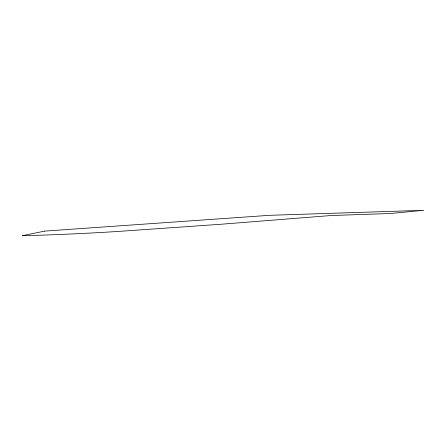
<?xml version="1.0" encoding="UTF-8"?>
<svg xmlns="http://www.w3.org/2000/svg" width="446" height="446" viewBox="0 0 446 446"><rect width="100%" height="100%" fill="white"/><g stroke="black" fill="none" stroke-linecap="round" stroke-linejoin="round"><path stroke-width="0.67" d="M44.695 231.106L22.3 235.689A81.869 2.436 -2.7 0 0 121.167 231.234L221.093 224.243L330.988 215.53L390.49 213.495L423.7 210.311L269.373 215.323L44.695 231.106"/></g></svg>
